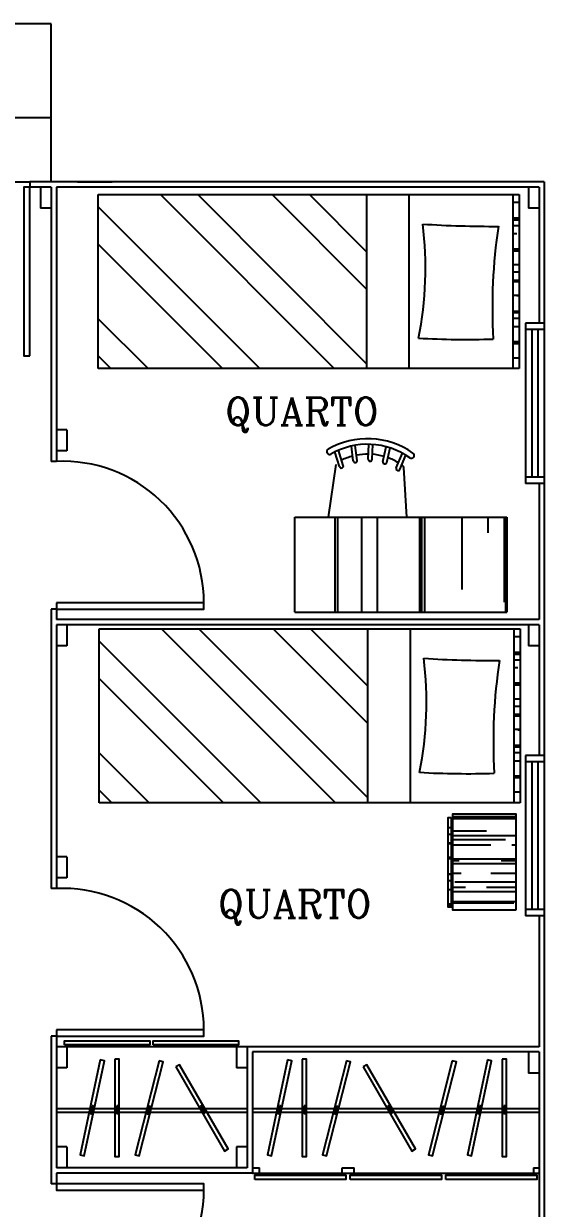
# Model space of a CAD drawing. Extents: x -83.9 to 10.5, y -11.8 to 33.6.
# Drawn here: x -22.53 to -20.06, y 15.72 to 21.33 of the extents above; entities that cross this region are included whole.
import ezdxf
from ezdxf.enums import TextEntityAlignment as Align

# ---------------------------------------------------------------- set-up
doc = ezdxf.new("R2010")
doc.units = 0
doc.layers.get('0').update_dxf_attribs({"linetype": 'CONTINUOUS'})
doc.layers.get('DEFPOINTS').update_dxf_attribs({"linetype": 'CONTINUOUS'})
for name, color, linetype in [('ARMÁRIOS', 23, 'CONTINUOUS'), ('COTAS', 244, 'CONTINUOUS'), ('DIM', 244, 'CONTINUOUS'), ('EQUIPAMENTOS', 1, 'CONTINUOUS'), ('MADEIRAME', 244, 'CONTINUOUS'), ('PAREDALV', 7, 'CONTINUOUS'), ('PAREDE', 250, 'CONTINUOUS'), ('PISO', 30, 'CONTINUOUS'), ('PORTA', 1, 'CONTINUOUS'), ('PORTAS', 1, 'CONTINUOUS'), ('TEXTO', 244, 'CONTINUOUS')]:
    doc.layers.add(name, color=color, linetype=linetype)
doc.styles.add('ROMANC', font='romanc.shx', dxfattribs={"height": 0.08})

# ---------------------------------------------------------------- blocks, each defined once
blk = doc.blocks.new('*X10')
at = {"color": 0}
for p, q in [((25.3193, 35.9259), (26.121, 36.7276)), ((25.3193, 36.4563), (25.5907, 36.7276)), ((25.3193, 36.2795), (25.7675, 36.7276)), ((25.3193, 35.7492), (26.1443, 36.5742)), ((25.3771, 35.4533), (26.1443, 36.2206)), ((25.5539, 35.4533), (26.1443, 36.0438)), ((25.9074, 35.4533), (26.1443, 35.6903)), ((26.0842, 35.4533), (26.1443, 35.5135))]:
    blk.add_line(p, q, dxfattribs=at)
blk = doc.blocks.new('*X2')
at = {"color": 0}
for p, q in [((23.03, 2.2382), (23.03, 2.2682)), ((23.092, 2.2382), (23.092, 2.2682)), ((23.097, 2.2382), (23.097, 2.2682)), ((23.1, 2.2382), (23.1, 2.2682)), ((23.164, 2.2382), (23.164, 2.2682)), ((23.2, 2.2382), (23.2, 2.2682)), ((23.225, 2.2382), (23.225, 2.2682)), ((23.231, 2.2382), (23.231, 2.2682)), ((23.298, 2.2382), (23.298, 2.25)), ((23.3, 2.2382), (23.3, 2.2682)), ((23.358, 2.2382), (23.358, 2.2682)), ((23.365, 2.2382), (23.365, 2.2682)), ((23.4, 2.2382), (23.4, 2.2682)), ((23.432, 2.2382), (23.432, 2.2682)), ((23.491, 2.2382), (23.491, 2.2682)), ((23.5, 2.2382), (23.5, 2.2682)), ((23.566, 2.25), (23.566, 2.2682)), ((23.6, 2.2382), (23.6, 2.2682)), ((23.624, 2.2382), (23.624, 2.2682)), ((23.633, 2.2382), (23.633, 2.2682)), ((23.7, 2.2382), (23.7, 2.2682)), ((23.7, 2.2382), (23.7, 2.26))]:
    blk.add_line(p, q, dxfattribs=at)
blk = doc.blocks.new('*X11')
at = {"color": 0}
for p, q in [((-14.526, 0.2863), (-14.526, 0.7363)), ((-14.514, 0.2863), (-14.514, 0.7363)), ((-14.4, 0.2863), (-14.4, 0.7363)), ((-14.325, 0.2863), (-14.325, 0.7363)), ((-14.124, 0.2863), (-14.124, 0.7363)), ((-14.115, 0.2863), (-14.115, 0.7363)), ((-14.1, 0.2863), (-14.1, 0.7363)), ((-13.716, 0.2863), (-13.716, 0.7363)), ((-13.722, 0.2863), (-13.722, 0.69)), ((-13.923, 0.2863), (-13.923, 0.63)), ((-13.8, 0.2863), (-13.8, 0.36))]:
    blk.add_line(p, q, dxfattribs=at)
blk = doc.blocks.new('*X0')
at = {"color": 0}
for p, q in [((18.976, 4.306), (18.9894, 4.306)), ((18.976, 4.306), (18.9894, 4.306)), ((18.976, 4.3), (18.9894, 4.3)), ((18.976, 4.239), (18.9894, 4.239)), ((18.976, 4.2), (18.9894, 4.2)), ((18.976, 4.173), (18.9894, 4.173)), ((18.976, 4.172), (18.9894, 4.172)), ((18.976, 4.105), (18.9894, 4.105)), ((18.976, 4.1), (18.9894, 4.1)), ((18.976, 4.04), (18.9894, 4.04)), ((18.976, 4.038), (18.9894, 4.038)), ((18.976, 4), (18.9894, 4)), ((18.976, 3.971), (18.9894, 3.971))]:
    blk.add_line(p, q, dxfattribs=at)
blk = doc.blocks.new('*X7')
at = {"color": 0}
for p, q in [((-78.609, 56.649), (-78.609, 56.9513)), ((-78.6, 56.649), (-78.6, 56.9513)), ((-78.542, 56.95), (-78.542, 56.9513)), ((-78.52, 56.649), (-78.52, 56.9513)), ((-78.475, 56.93), (-78.475, 56.9513)), ((-78.408, 56.649), (-78.408, 56.9513)), ((-78.4, 56.88), (-78.4, 56.9513)), ((-78.387, 56.649), (-78.387, 56.9513)), ((-78.341, 56.83), (-78.341, 56.9513)), ((-78.3, 56.66), (-78.3, 56.9513)), ((-78.274, 56.81), (-78.274, 56.9513)), ((-78.254, 56.649), (-78.254, 56.9513)), ((-78.207, 56.649), (-78.207, 56.9513)), ((-78.5, 56.649), (-78.5, 56.9)), ((-78.2, 56.649), (-78.2, 56.94)), ((-78.542, 56.649), (-78.542, 56.81)), ((-78.475, 56.649), (-78.475, 56.83)), ((-78.4, 56.649), (-78.4, 56.68)), ((-78.341, 56.649), (-78.341, 56.69)), ((-78.274, 56.649), (-78.274, 56.71))]:
    blk.add_line(p, q, dxfattribs=at)

msp = doc.modelspace()

# ---------------------------------------------------------------- linework, layer by layer
at = {"color": 244, "linetype": 'BYBLOCK'}
for p, q in [((-22.2774, 20.5846), (-22.1126, 20.5846)), ((-20.0624, 20.4596), (-20.0624, 20.2218))]:
    msp.add_line(p, q, dxfattribs=at)
at = {"layer": 'ARMÁRIOS', "color": 72, "linetype": 'CONTINUOUS'}
for p, q in [((-22.1794, 20.5241), (-20.1819, 20.5241)), ((-22.1794, 19.6991), (-22.1794, 20.5241)), ((-20.1819, 19.6991), (-22.1794, 19.6991)), ((-22.1747, 18.4654), (-20.1772, 18.4654)), ((-22.1747, 17.6404), (-22.1747, 18.4654)), ((-20.1772, 17.6404), (-22.1747, 17.6404))]:
    msp.add_line(p, q, dxfattribs=at)
at = {"layer": 'ARMÁRIOS', "color": 244, "linetype": 'CONTINUOUS'}
for p, q in [((-20.2124, 20.5241), (-20.2124, 19.6991)), ((-20.1819, 20.5241), (-20.1819, 19.6991)), ((-20.2077, 18.4654), (-20.2077, 17.6404)), ((-20.1772, 18.4654), (-20.1772, 17.6404))]:
    msp.add_line(p, q, dxfattribs=at)
at = {"layer": 'ARMÁRIOS', "color": 32}
for points in [[(-20.1953, 17.134), (-20.1953, 17.5868), (-20.4976, 17.5868), (-20.4976, 17.134)], [(-20.5043, 17.5709), (-20.5043, 17.1455), (-20.519, 17.1455), (-20.519, 17.5709)]]:
    msp.add_lwpolyline(points, close=True, dxfattribs=at)
at = {"layer": 'COTAS', "color": 72}
for p, q in [((-20.9051, 19.6991), (-20.9051, 20.5241)), ((-20.7028, 19.6991), (-20.7028, 20.5241)), ((-20.9004, 17.6404), (-20.9004, 18.4654)), ((-20.698, 17.6404), (-20.698, 18.4654))]:
    msp.add_line(p, q, dxfattribs=at)
at = {"layer": 'COTAS', "color": 244}
for p, q in [((-21.5224, 16.4846), (-22.3274, 16.4846)), ((-22.3774, 16.1919), (-21.4724, 16.1919)), ((-21.4474, 16.1919), (-20.0874, 16.1919)), ((-22.3774, 16.1745), (-21.4724, 16.1745)), ((-21.4474, 16.1745), (-20.0874, 16.1745)), ((-21.4141, 15.8846), (-21.0219, 15.8846)), ((-20.9649, 15.8846), (-20.1136, 15.8846))]:
    msp.add_line(p, q, dxfattribs=at)
at = {"layer": 'COTAS', "color": 250}
for p, q in [((-21.4474, 15.9096), (-21.4141, 15.9096)), ((-21.4141, 15.8846), (-21.4141, 15.9096)), ((-21.0219, 15.9096), (-20.9649, 15.9096)), ((-21.0219, 15.8846), (-21.0219, 15.9096)), ((-21.0219, 15.9096), (-20.9649, 15.9096)), ((-20.9649, 15.8846), (-20.9649, 15.9096)), ((-20.1136, 15.9096), (-20.1136, 15.8846)), ((-20.1136, 15.9096), (-20.0874, 15.9096)), ((-21.4474, 15.8846), (-21.4141, 15.8846)), ((-21.0219, 15.8846), (-20.9649, 15.8846)), ((-20.1136, 15.8846), (-20.0874, 15.8846))]:
    msp.add_line(p, q, dxfattribs=at)
for points in [[(-22.3391, 16.4932), (-22.3391, 16.5131), (-21.9334, 16.5131), (-21.9334, 16.4932)], [(-21.9185, 16.4932), (-21.9185, 16.5131), (-21.5128, 16.5131), (-21.5128, 16.4932)], [(-21.4359, 15.8549), (-21.4359, 15.8747), (-21.0036, 15.8747), (-21.0036, 15.8549)], [(-20.9829, 15.8549), (-20.9829, 15.8747), (-20.5506, 15.8747), (-20.5506, 15.8549)], [(-20.5299, 15.8549), (-20.5299, 15.8747), (-20.0977, 15.8747), (-20.0977, 15.8549)]]:
    msp.add_lwpolyline(points, close=True, dxfattribs=at)
at = {"layer": 'DEFPOINTS', "color": 0, "linetype": 'BYBLOCK'}
for p in [(-22.4024, 20.8896), (-22.4024, 20.5846), (-22.2126, 20.5846), (-22.2626, 18.5096)]:
    msp.add_point(p, dxfattribs=at)
at = {"layer": 'DEFPOINTS', "color": 250, "linetype": 'BYBLOCK'}
msp.add_point((-20.0624, 20.5846), dxfattribs=at)
at = {"layer": 'DIM', "color": 72, "linetype": 'CONTINUOUS'}
for centre, radius, start, end in [((-22.2707, 20.1741), 1.6448, 348.4188, 7.3514), ((-20.3064, 25.5141), 5.1403, 266.285, 270.2912), ((-17.7269, 19.9904), 2.582, 171.4586, 183.3471), ((-20.4339, 23.7881), 3.9506, 266.7273, 271.8768), ((-22.266, 18.1155), 1.6448, 348.4188, 7.3514), ((-20.3017, 23.4555), 5.1403, 266.285, 270.2912), ((-17.7221, 17.9318), 2.582, 171.4586, 183.3471), ((-20.4292, 21.7295), 3.9506, 266.7273, 271.8768)]:
    msp.add_arc(centre, radius, start, end, dxfattribs=at)
at = {"layer": 'EQUIPAMENTOS', "color": 244, "linetype": 'CONTINUOUS'}
for p, q in [((-20.9687, 19.2618), (-20.9778, 19.332)), ((-20.9502, 19.2642), (-20.9594, 19.3351)), ((-20.8981, 19.2701), (-20.8949, 19.3405)), ((-20.8795, 19.2693), (-20.8763, 19.3396)), ((-20.8281, 19.2587), (-20.8125, 19.3285)), ((-20.8099, 19.2546), (-20.7944, 19.3237)), ((-21.0929, 19.2984), (-21.0929, 19.2984)), ((-21.034, 19.2346), (-21.0558, 19.3043)), ((-21.0162, 19.2402), (-21.0388, 19.3122)), ((-20.7645, 19.2288), (-20.7355, 19.2984)), ((-20.7473, 19.2216), (-20.7193, 19.289)), ((-21.0508, 19.2447), (-21.088, 18.9953)), ((-20.7595, 19.2166), (-20.7595, 19.2166)), ((-20.7297, 19.2301), (-20.7161, 18.9953))]:
    msp.add_line(p, q, dxfattribs=at)
at = {"layer": 'EQUIPAMENTOS', "color": 244}
for p, q in [((-21.2457, 18.5451), (-21.2457, 18.9951)), ((-21.2457, 18.9951), (-20.2396, 18.9951)), ((-20.2396, 18.9951), (-20.2396, 18.5451)), ((-21.2457, 18.5451), (-20.2396, 18.5451))]:
    msp.add_line(p, q, dxfattribs=at)
at = {"layer": 'EQUIPAMENTOS', "color": 244, "linetype": 'CONTINUOUS'}
for centre, radius, start, end in [((-20.9013, 18.9931), 0.374, 54.808, 119.9946), ((-20.9013, 18.9931), 0.3474, 54.808, 119.9946), ((-21.0816, 19.3055), 0.0133, 119.9946, 212.1094), ((-21.0816, 19.3055), 0.0133, 212.1094, 299.9946), ((-20.9004, 19.0131), 0.2808, 104.6973, 116.1217), ((-20.9594, 19.263), 0.00932, 277.4013, 7.4013), ((-20.9004, 19.0131), 0.2808, 89.3025, 100.8781), ((-20.8888, 19.2697), 0.00932, 177.4013, 267.4013), ((-20.8888, 19.2697), 0.00932, 267.4013, 357.4013), ((-20.9004, 19.0131), 0.2808, 73.9245, 85.5002), ((-20.9004, 19.0131), 0.2808, 58.6809, 70.1053), ((-20.6934, 19.2879), 0.0133, 234.808, 322.6933), ((-20.6934, 19.2879), 0.0133, 322.6933, 54.808), ((-21.0251, 19.2374), 0.00932, 197.4013, 287.4013), ((-21.0251, 19.2374), 0.00932, 287.4013, 17.4013), ((-20.9594, 19.263), 0.00932, 187.4013, 277.4013), ((-20.819, 19.2567), 0.00932, 167.4013, 257.4013), ((-20.819, 19.2567), 0.00932, 257.4013, 347.4013), ((-20.7559, 19.2252), 0.00932, 157.4013, 247.4013), ((-20.7559, 19.2252), 0.00932, 247.4013, 337.4013), ((-20.7429, 19.2294), 0.0133, 3.2945, 53.9428)]:
    msp.add_arc(centre, radius, start, end, dxfattribs=at)
at = {"layer": 'MADEIRAME', "color": 30}
for points in [[(-22.1693, 16.422), (-22.2647, 15.9714), (-22.245, 15.9672), (-22.1496, 16.4178)], [(-22.0993, 16.4252), (-22.0993, 15.9647), (-22.0791, 15.9647), (-22.0791, 16.4252)], [(-21.8899, 16.4177), (-22.0035, 15.9714), (-21.9839, 15.9664), (-21.8703, 16.4128)], [(-21.2806, 16.422), (-21.376, 15.9714), (-21.3562, 15.9672), (-21.2608, 16.4178)], [(-21.2105, 16.4252), (-21.2105, 15.9647), (-21.1903, 15.9647), (-21.1903, 16.4252)], [(-21.0011, 16.4177), (-21.1147, 15.9714), (-21.0951, 15.9664), (-20.9815, 16.4128)], [(-20.4989, 16.4177), (-20.6125, 15.9714), (-20.5929, 15.9664), (-20.4793, 16.4128)], [(-20.332, 16.422), (-20.4274, 15.9714), (-20.4076, 15.9672), (-20.3122, 16.4178)], [(-20.2619, 16.4252), (-20.2619, 15.9647), (-20.2417, 15.9647), (-20.2417, 16.4252)], [(-21.8102, 16.3887), (-21.5797, 15.99), (-21.5622, 16.0001), (-21.7927, 16.3988)], [(-20.9215, 16.3887), (-20.691, 15.99), (-20.6735, 16.0001), (-20.904, 16.3988)], [(-22.0911, 16.2048), (-22.0911, 16.1674), (-22.0861, 16.1674), (-22.0861, 16.2048)], [(-21.9363, 16.2021), (-21.9455, 16.1659), (-21.9407, 16.1647), (-21.9315, 16.2009)], [(-21.6928, 16.202), (-21.6741, 16.1696), (-21.6698, 16.1721), (-21.6885, 16.2045)], [(-21.3182, 16.2046), (-21.326, 16.1681), (-21.3211, 16.167), (-21.3134, 16.2036)], [(-21.2023, 16.2048), (-21.2023, 16.1674), (-21.1974, 16.1674), (-21.1974, 16.2048)], [(-21.0476, 16.2021), (-21.0568, 16.1659), (-21.052, 16.1647), (-21.0428, 16.2009)], [(-20.8041, 16.202), (-20.7854, 16.1696), (-20.7811, 16.1721), (-20.7998, 16.2045)], [(-20.5453, 16.2021), (-20.5546, 16.1659), (-20.5498, 16.1647), (-20.5405, 16.2009)], [(-20.3697, 16.2046), (-20.3774, 16.1681), (-20.3726, 16.167), (-20.3648, 16.2036)], [(-20.2538, 16.2048), (-20.2538, 16.1674), (-20.2488, 16.1674), (-20.2488, 16.2048)]]:
    msp.add_lwpolyline(points, close=True, dxfattribs=at)
at = {"layer": 'MADEIRAME', "color": 250}
msp.add_lwpolyline([(-22.207, 16.2046), (-22.2147, 16.1681), (-22.2099, 16.167), (-22.2021, 16.2036)], close=True, dxfattribs=at)
at = {"layer": 'PAREDALV', "color": 30}
msp.add_line((-22.4024, 21.3346), (-25.8624, 21.3346), dxfattribs=at)
at = {"layer": 'PAREDALV', "color": 250}
for p, q in [((-20.0874, 20.5596), (-20.0874, 19.9146)), ((-20.0624, 20.5846), (-20.0624, 19.8846)), ((-20.0874, 19.1546), (-20.0874, 18.5096)), ((-20.0624, 19.1546), (-20.0624, 17.8346)), ((-20.0874, 18.4846), (-20.0874, 17.8646)), ((-20.0624, 17.1346), (-20.0624, 13.2846)), ((-20.0874, 17.1046), (-20.0874, 16.4846)), ((-21.5224, 16.4846), (-21.5224, 16.3846)), ((-21.4724, 16.4846), (-21.4724, 15.9096)), ((-21.4474, 16.4596), (-21.4474, 15.8846)), ((-20.1374, 16.4596), (-20.1374, 16.3596)), ((-20.0874, 16.4596), (-20.0874, 13.3096)), ((-21.5224, 16.0096), (-21.5224, 15.9096))]:
    msp.add_line(p, q, dxfattribs=at)
at = {"layer": 'PAREDE', "color": 250}
for p, q in [((-20.0624, 20.5846), (-22.5024, 20.5846)), ((-22.5024, 20.5846), (-22.5024, 20.5596)), ((-22.4024, 20.5596), (-22.5024, 20.5596)), ((-22.4524, 20.5596), (-22.4524, 20.4596)), ((-22.4024, 20.5596), (-22.4024, 19.2596)), ((-22.3774, 20.5596), (-22.3774, 19.2596)), ((-20.0874, 20.5596), (-22.3774, 20.5596)), ((-20.1374, 20.5596), (-20.1374, 20.4596)), ((-22.4024, 20.4596), (-22.4524, 20.4596)), ((-20.0874, 20.4596), (-20.1374, 20.4596)), ((-20.1524, 19.9146), (-20.1524, 19.8846)), ((-22.3274, 19.4096), (-22.3774, 19.4096)), ((-22.3274, 19.4096), (-22.3274, 19.3096)), ((-22.3274, 19.3096), (-22.3774, 19.3096)), ((-22.3774, 19.2596), (-22.4024, 19.2596)), ((-20.1524, 19.1846), (-20.1524, 19.1546)), ((-20.0624, 19.1846), (-20.0624, 19.1546)), ((-22.4024, 18.5596), (-22.4024, 17.2346)), ((-22.3774, 18.5596), (-22.4024, 18.5596)), ((-22.3774, 18.5596), (-22.3774, 18.5096)), ((-20.0874, 18.5096), (-22.3774, 18.5096)), ((-20.0874, 18.4846), (-22.3774, 18.4846)), ((-22.3774, 18.4846), (-22.3774, 17.2346)), ((-22.3274, 18.4846), (-22.3274, 18.3846)), ((-20.1374, 18.4846), (-20.1374, 18.3846)), ((-22.3274, 18.3846), (-22.3774, 18.3846)), ((-20.0874, 18.3846), (-20.1374, 18.3846)), ((-20.1524, 17.8646), (-20.1524, 17.8346)), ((-22.3274, 17.3846), (-22.3774, 17.3846)), ((-22.3274, 17.3846), (-22.3274, 17.2846)), ((-22.3274, 17.2846), (-22.3774, 17.2846)), ((-22.3774, 17.2346), (-22.4024, 17.2346)), ((-22.3774, 17.2346), (-22.4024, 17.2346)), ((-20.1524, 17.1346), (-20.1524, 17.1046)), ((-20.0624, 17.1346), (-20.0624, 17.1046)), ((-22.3774, 16.5346), (-22.4024, 16.5346)), ((-22.4024, 16.5346), (-22.4024, 15.8346)), ((-22.3774, 16.5346), (-22.4024, 16.5346)), ((-22.3774, 16.5346), (-22.3774, 15.9096)), ((-22.3274, 16.4846), (-22.3774, 16.4846)), ((-22.3274, 16.4846), (-22.3274, 16.3846)), ((-21.4724, 16.4846), (-21.5224, 16.4846)), ((-20.0874, 16.4846), (-21.4724, 16.4846)), ((-20.0874, 16.4596), (-21.4474, 16.4596)), ((-22.3274, 16.3846), (-22.3774, 16.3846)), ((-21.4724, 16.3846), (-21.5224, 16.3846)), ((-20.0874, 16.3596), (-20.1374, 16.3596)), ((-22.3274, 16.0096), (-22.3774, 16.0096)), ((-22.3274, 16.0096), (-22.3274, 15.9096)), ((-21.4724, 16.0096), (-21.5224, 16.0096)), ((-21.4724, 15.9096), (-22.3774, 15.9096)), ((-21.4474, 15.8846), (-22.3774, 15.8846)), ((-22.3774, 15.8846), (-22.3774, 15.8346)), ((-22.3774, 15.8346), (-22.4024, 15.8346))]:
    msp.add_line(p, q, dxfattribs=at)
at = {"layer": 'PISO', "color": 30}
msp.add_line((-22.4024, 20.5846), (-22.4024, 21.3346), dxfattribs=at)
at = {"layer": 'PISO', "color": 244}
msp.add_line((-22.4024, 20.5846), (-22.4024, 20.8896), dxfattribs=at)
at = {"layer": 'PORTA', "color": 244}
for p, q in [((-23.4024, 20.8896), (-22.4024, 20.8896)), ((-23.3024, 20.5846), (-22.5024, 20.5846)), ((-20.1524, 19.8846), (-20.1524, 19.1846)), ((-20.1224, 19.8846), (-20.1224, 19.1846)), ((-20.0924, 19.8846), (-20.0924, 19.1846)), ((-20.0624, 19.8846), (-20.0624, 19.1846)), ((-20.1524, 17.8346), (-20.1524, 17.1346)), ((-20.1224, 17.8346), (-20.1224, 17.1346)), ((-20.0924, 17.8346), (-20.0924, 17.1346)), ((-20.0624, 17.8346), (-20.0624, 17.1346))]:
    msp.add_line(p, q, dxfattribs=at)
at = {"layer": 'PORTA', "color": 250}
for p, q in [((-20.0624, 19.9146), (-20.1524, 19.9146)), ((-20.0624, 19.8846), (-20.1524, 19.8846)), ((-20.0624, 19.1846), (-20.1524, 19.1846)), ((-20.0624, 19.1546), (-20.1524, 19.1546)), ((-20.0624, 17.8646), (-20.1524, 17.8646)), ((-20.0624, 17.8346), (-20.1524, 17.8346)), ((-20.0624, 17.1346), (-20.1524, 17.1346)), ((-20.0624, 17.1046), (-20.1524, 17.1046))]:
    msp.add_line(p, q, dxfattribs=at)
at = {"layer": 'PORTA', "color": 1}
for points in [[(-22.5024, 19.7596), (-22.5024, 20.5596), (-22.5324, 20.5596), (-22.5324, 19.7596)], [(-22.3774, 18.5896), (-22.3774, 18.5596), (-21.6774, 18.5596), (-21.6774, 18.5896)], [(-22.3774, 16.5646), (-22.3774, 16.5346), (-21.6774, 16.5346), (-21.6774, 16.5646)], [(-22.3774, 15.8346), (-22.3774, 15.8046), (-21.6774, 15.8046), (-21.6774, 15.8346)]]:
    msp.add_lwpolyline(points, close=True, dxfattribs=at)
at = {"layer": 'PORTA', "color": 30}
for centre in [(-22.348, 18.5896), (-22.348, 16.5646)]:
    msp.add_arc(centre, 0.6706, 360, 92.5089, dxfattribs=at)
at = {"layer": 'PORTAS', "color": 30}
msp.add_arc((-22.348, 15.8046), 0.6706, 267.4911, 0, dxfattribs=at)

# ---------------------------------------------------------------- block references
at = {"layer": 'ARMÁRIOS', "color": 244, "linetype": 'CONTINUOUS', "xscale": 1.1, "yscale": 1.1, "zscale": 1.1, "rotation": 90}
for p in [(-17.7174, -5.5837), (-17.7126, -7.6423)]:
    msp.add_blockref('*X2', p, dxfattribs=at)
at = {"layer": 'ARMÁRIOS', "color": 32, "xscale": 1.1, "yscale": 1.1, "zscale": 1.1, "rotation": 180}
msp.add_blockref('*X0', (0.3693, 21.891), dxfattribs=at)
at = {"layer": 'ARMÁRIOS', "color": 32, "rotation": 270}
msp.add_blockref('*X7', (-77.1466, -61.0334), dxfattribs=at)
at = {"layer": 'COTAS', "color": 72, "rotation": 270}
for p in [(-57.6328, 45.8434), (-57.628, 43.7848)]:
    msp.add_blockref('*X10', p, dxfattribs=at)
at = {"layer": 'EQUIPAMENTOS', "color": 244, "xscale": -1, "rotation": 180}
msp.add_blockref('*X11', (-6.5301, 19.2814), dxfattribs=at)

# ---------------------------------------------------------------- texts
at = {"layer": 'TEXTO', "color": 244, "linetype": 'CONTINUOUS', "style": 'ROMANC'}
for p in [(-21.2123, 19.481), (-21.2463, 17.1458)]:
    msp.add_text('QUARTO', height=0.132, dxfattribs=at).set_placement(p, align=Align.MIDDLE)

doc.saveas('drawing.dxf')
